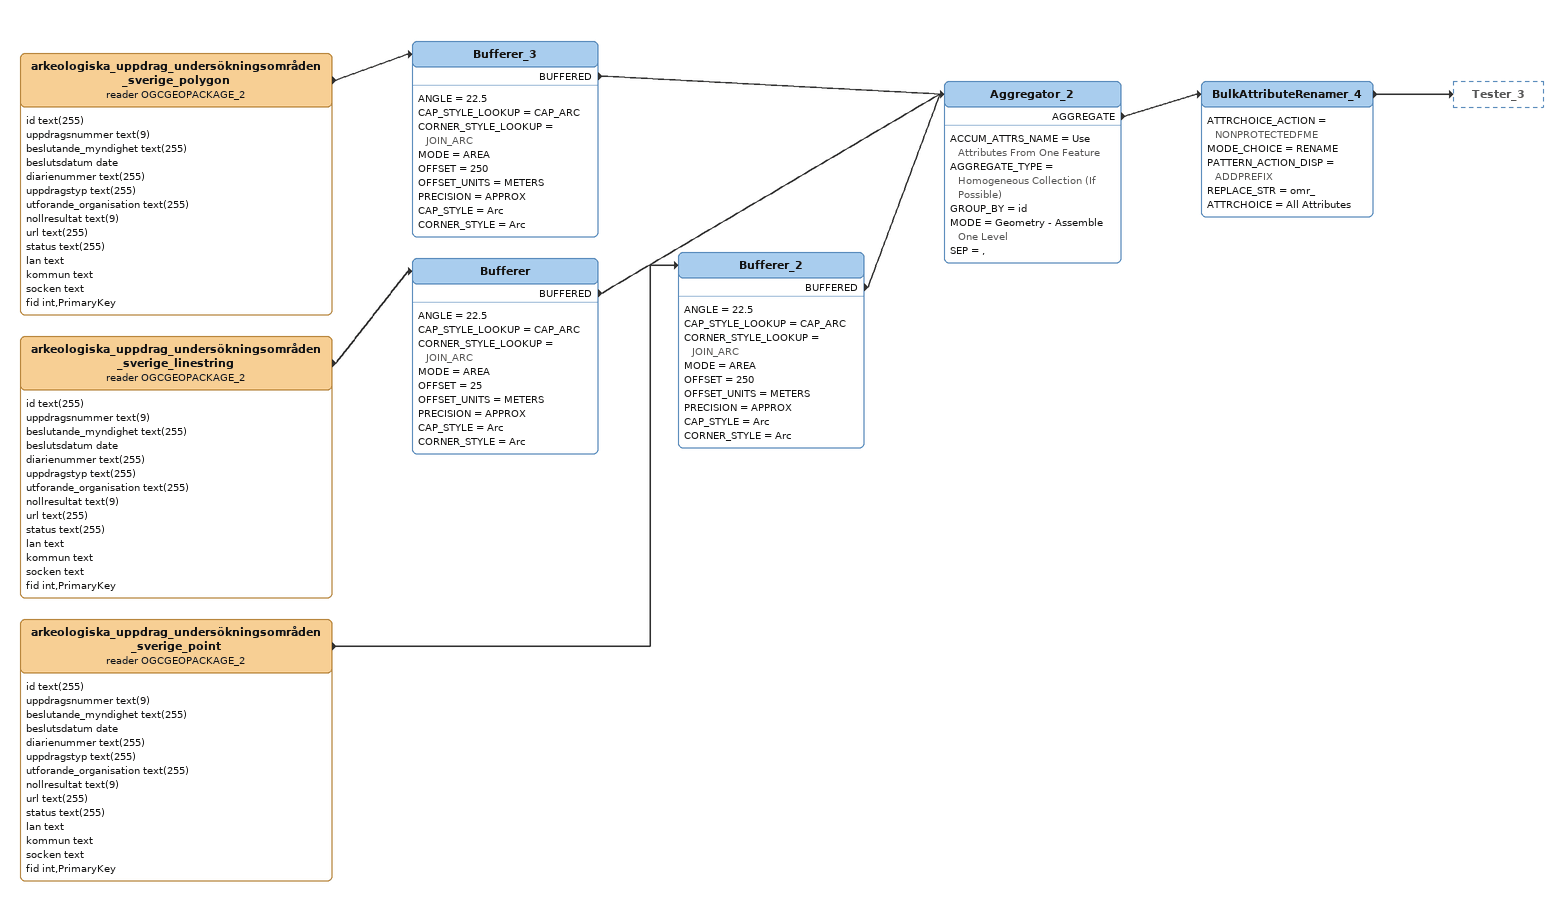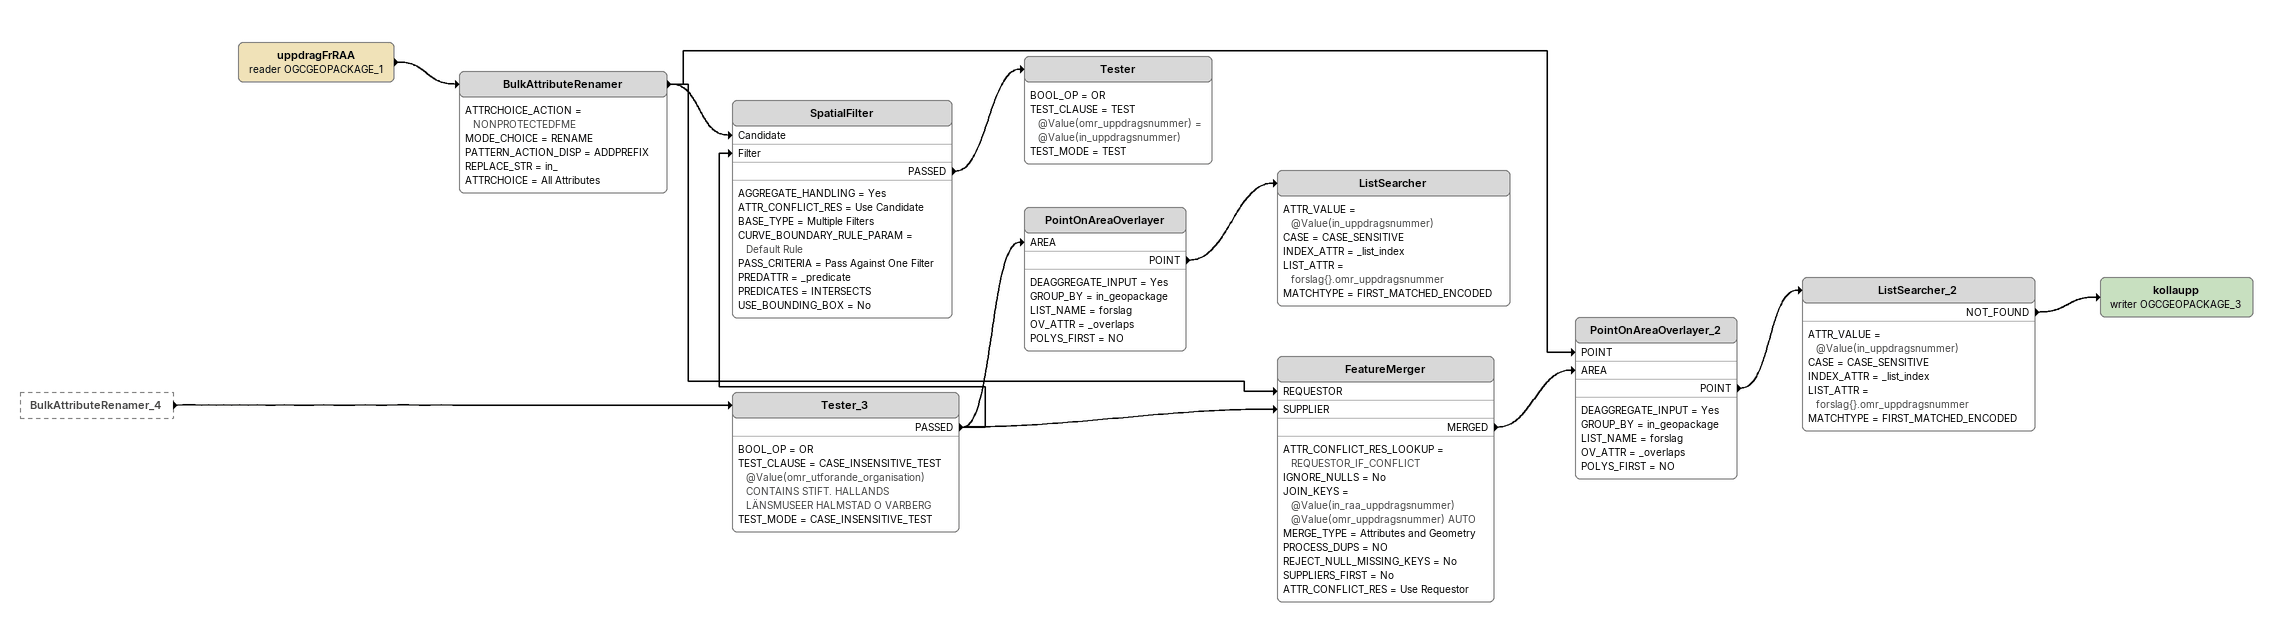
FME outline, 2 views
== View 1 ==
arkeologiska_uppdrag_undersökningsområden_sverige_polygon (reader OGCGEOPACKAGE_2)
    attributes: id text(255), uppdragsnummer text(9), beslutande_myndighet text(255), beslutsdatum date, diarienummer text(255), uppdragstyp text(255), utforande_organisation text(255), nollresultat text(9), url text(255), status text(255), lan text, kommun text, socken text, fid int,PrimaryKey
    -> Bufferer_3
Bufferer_3
    ANGLE = 22.5
    CAP_STYLE_LOOKUP = CAP_ARC
    CORNER_STYLE_LOOKUP = JOIN_ARC
    MODE = AREA
    OFFSET = 250
    OFFSET_UNITS = METERS
    PRECISION = APPROX
    CAP_STYLE = Arc
    CORNER_STYLE = Arc
    BUFFERED -> Aggregator_2
arkeologiska_uppdrag_undersökningsområden_sverige_linestring (reader OGCGEOPACKAGE_2)
    attributes: id text(255), uppdragsnummer text(9), beslutande_myndighet text(255), beslutsdatum date, diarienummer text(255), uppdragstyp text(255), utforande_organisation text(255), nollresultat text(9), url text(255), status text(255), lan text, kommun text, socken text, fid int,PrimaryKey
    -> Bufferer
Bufferer
    ANGLE = 22.5
    CAP_STYLE_LOOKUP = CAP_ARC
    CORNER_STYLE_LOOKUP = JOIN_ARC
    MODE = AREA
    OFFSET = 25
    OFFSET_UNITS = METERS
    PRECISION = APPROX
    CAP_STYLE = Arc
    CORNER_STYLE = Arc
    BUFFERED -> Aggregator_2
arkeologiska_uppdrag_undersökningsområden_sverige_point (reader OGCGEOPACKAGE_2)
    attributes: id text(255), uppdragsnummer text(9), beslutande_myndighet text(255), beslutsdatum date, diarienummer text(255), uppdragstyp text(255), utforande_organisation text(255), nollresultat text(9), url text(255), status text(255), lan text, kommun text, socken text, fid int,PrimaryKey
    -> Bufferer_2
Bufferer_2
    ANGLE = 22.5
    CAP_STYLE_LOOKUP = CAP_ARC
    CORNER_STYLE_LOOKUP = JOIN_ARC
    MODE = AREA
    OFFSET = 250
    OFFSET_UNITS = METERS
    PRECISION = APPROX
    CAP_STYLE = Arc
    CORNER_STYLE = Arc
    BUFFERED -> Aggregator_2
Aggregator_2
    ACCUM_ATTRS_NAME = Use Attributes From One Feature
    AGGREGATE_TYPE = Homogeneous Collection (If Possible)
    GROUP_BY = id
    MODE = Geometry - Assemble One Level
    SEP = ,
    AGGREGATE -> BulkAttributeRenamer_4
BulkAttributeRenamer_4
    ATTRCHOICE_ACTION = NONPROTECTEDFME
    MODE_CHOICE = RENAME
    PATTERN_ACTION_DISP = ADDPREFIX
    REPLACE_STR = omr_
    ATTRCHOICE = All Attributes
    -> Tester_3

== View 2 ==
BulkAttributeRenamer_4 [outside]
    -> Tester_3
Tester_3
    BOOL_OP = OR
    TEST_CLAUSE = CASE_INSENSITIVE_TEST @Value(omr_utforande_organisation) CONTAINS STIFT. HALLANDS LÄNSMUSEER HALMSTAD O VARBERG
    TEST_MODE = CASE_INSENSITIVE_TEST
    PASSED -> SpatialFilter [Filter]
    PASSED -> PointOnAreaOverlayer [AREA]
    PASSED -> FeatureMerger [SUPPLIER]
PointOnAreaOverlayer
    DEAGGREGATE_INPUT = Yes
    GROUP_BY = in_geopackage
    LIST_NAME = forslag
    OV_ATTR = _overlaps
    POLYS_FIRST = NO
    POINT -> ListSearcher
ListSearcher
    ATTR_VALUE = @Value(in_uppdragsnummer)
    CASE = CASE_SENSITIVE
    INDEX_ATTR = _list_index
    LIST_ATTR = forslag{}.omr_uppdragsnummer
    MATCHTYPE = FIRST_MATCHED_ENCODED
uppdragFrRAA (reader OGCGEOPACKAGE_1)
    -> BulkAttributeRenamer
BulkAttributeRenamer
    ATTRCHOICE_ACTION = NONPROTECTEDFME
    MODE_CHOICE = RENAME
    PATTERN_ACTION_DISP = ADDPREFIX
    REPLACE_STR = in_
    ATTRCHOICE = All Attributes
    -> SpatialFilter [Candidate]
    -> PointOnAreaOverlayer_2 [POINT]
    -> FeatureMerger [REQUESTOR]
SpatialFilter
    AGGREGATE_HANDLING = Yes
    ATTR_CONFLICT_RES = Use Candidate
    BASE_TYPE = Multiple Filters
    CURVE_BOUNDARY_RULE_PARAM = Default Rule
    PASS_CRITERIA = Pass Against One Filter
    PREDATTR = _predicate
    PREDICATES = INTERSECTS
    USE_BOUNDING_BOX = No
    PASSED -> Tester
Tester
    BOOL_OP = OR
    TEST_CLAUSE = TEST @Value(omr_uppdragsnummer) = @Value(in_uppdragsnummer)
    TEST_MODE = TEST
FeatureMerger
    ATTR_CONFLICT_RES_LOOKUP = REQUESTOR_IF_CONFLICT
    IGNORE_NULLS = No
    JOIN_KEYS = @Value(in_raa_uppdragsnummer) @Value(omr_uppdragsnummer) AUTO
    MERGE_TYPE = Attributes and Geometry
    PROCESS_DUPS = NO
    REJECT_NULL_MISSING_KEYS = No
    SUPPLIERS_FIRST = No
    ATTR_CONFLICT_RES = Use Requestor
    MERGED -> PointOnAreaOverlayer_2 [AREA]
PointOnAreaOverlayer_2
    DEAGGREGATE_INPUT = Yes
    GROUP_BY = in_geopackage
    LIST_NAME = forslag
    OV_ATTR = _overlaps
    POLYS_FIRST = NO
    POINT -> ListSearcher_2
ListSearcher_2
    ATTR_VALUE = @Value(in_uppdragsnummer)
    CASE = CASE_SENSITIVE
    INDEX_ATTR = _list_index
    LIST_ATTR = forslag{}.omr_uppdragsnummer
    MATCHTYPE = FIRST_MATCHED_ENCODED
    NOT_FOUND -> kollaupp (writer OGCGEOPACKAGE_3)
kollaupp (writer OGCGEOPACKAGE_3)
